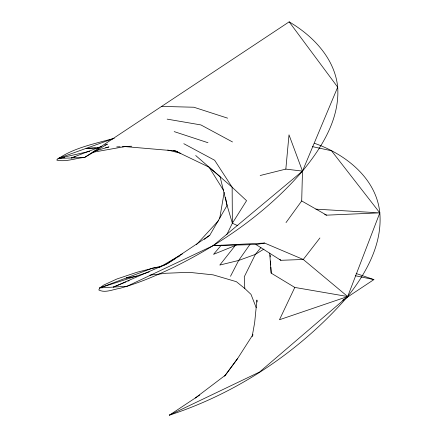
<?xml version="1.0" encoding="UTF-8"?>
<svg xmlns="http://www.w3.org/2000/svg" width="437" height="437" viewBox="0 0 437 437"><rect width="100%" height="100%" fill="white"/><g stroke="black" fill="none" stroke-linecap="round" stroke-linejoin="round"><path stroke-width="0.66" d="M286.011 222.597L301.699 200.954L302.486 171.118L337.692 87.165C334.851 58.487 312.985 35.839 289.163 21.85L84.674 157.413C75.563 158.243 65.878 162.105 56.876 160.182L56.865 159.74C73.105 147.782 95.004 143.729 114.15 138.316L57.974 158.484L84.674 157.413L107.436 144.117L104.902 145.084M260.168 175.51L285.831 169.103L288.999 134.842L302.486 171.118C266.663 212.655 220.614 244.496 171.484 268.356C154.72 276.271 137.546 283.515 119.629 288.409C113.079 289.343 105.022 293.353 98.822 289.977L99.74 287.923L103.716 285.066L116.816 279.019L137.316 272.158L162.46 265.827M219.636 218.855L224.186 192.264M252.165 336.523L254.662 322.632L256.929 299.99L257.098 302.011M252.63 335.938L252.925 334.633L237.559 358.624L224.613 376.208M199.725 395.059L169.414 415.15C237.652 392.989 300.689 350.665 347.672 296.537L379.813 212.863C376.394 178.127 345.367 154.114 314.503 143.303M169.414 415.15L259.556 372.024L347.672 296.537L294.795 287.431L279.472 319.742L347.672 296.537C366.375 272.988 382.468 243.912 379.813 212.863L331.481 150.754L312.318 146.603M226.781 234.631L232.364 223.225L246.561 200.687L232.14 187.222L195.71 155.523M230.501 276.304L238.662 260.457L249.948 244.414M204.347 239.345L209.787 235.243L227.082 205.39L225.492 197.513M225.082 375.481L237.559 358.624M319.911 237.985L303.262 259.469L280.865 260.305L255.962 244.545L213.174 245.643L127.096 286.246L99.74 287.923L152.846 268.028L159.581 267.307M236.412 244.988L235.215 245.561L219.811 265.057L238.662 260.457L255.35 254.41L263.91 249.09M260.927 247.511L255.35 254.41L244.272 276.801L244.796 288.513L250.985 294.358L256.208 307.675M347.672 296.537L303.262 259.469L264.603 243.065L213.174 245.643L302.486 171.118C321.823 147.602 339.855 118.842 337.692 87.165L289.163 21.85M221.286 245.152L213.529 254.35L235.215 245.561M196.371 244.742L218.615 220.51M195.235 398.036L225.405 375.159M209.787 235.243L167.333 263.637L163.804 265.467M342.663 300.301L373.903 279.587L356.122 273.491M176.018 258.234L167.333 263.637L113.418 287.082L126.014 281.925M177.761 257.153L179.498 256.077M159.631 267.313L182.333 253.924M213.174 245.643L214.392 245.124M127.899 281.149L129.161 280.63M101.734 146.297L71.324 157.948L75.219 156.807M99.74 287.923L149.197 271.929M94.692 151.115L108.971 146.936L105.661 147.684M89.765 151.284L57.974 158.484L61.994 157.768M63.332 157.528L64.671 157.293M92.125 152.409L125.605 146.455L131.706 146.231M255.962 244.545L264.603 243.065M136.841 276.189L126.293 277.976L130.33 277.495M149.831 275.173L165.967 273.256L189.019 272.317L213.119 274.857L236.395 281.696L244.796 288.513M99.013 147.761L86.062 148.394L95.583 147.974M116.745 146.892L120.153 146.723M124.245 146.526L175.253 150.918L177.843 151.683M96.943 147.914L98.986 147.821M122.114 146.794L127.555 146.553M324.664 214.589L326.625 215.162L379.813 212.863L315.891 209.154M161.614 106.404L193.875 107.234L227.611 118.159M285.831 169.103L302.486 171.118M167.158 119.132L200.911 124.933L232.5 141.954M355.243 275.714L373.903 279.587M173.26 150.492L175.253 150.918L209.115 167.207L220.051 176.575L227.082 205.39L232.364 223.225L237.832 225.749M167.726 150.028L180.852 153.338M174.188 131.613L207.968 142.713M183.813 143.697L214.649 160.259L232.14 187.222L232.364 223.225M301.699 200.954L326.625 215.162M269.684 253.105L271.18 273.141L294.795 287.431M279.871 259.387L280.865 260.305M209.115 167.207L223.591 190.466M270.153 254.962L270.268 256.983M270.498 261.02L270.721 265.062M270.836 267.078L271.18 273.141"/></g></svg>
